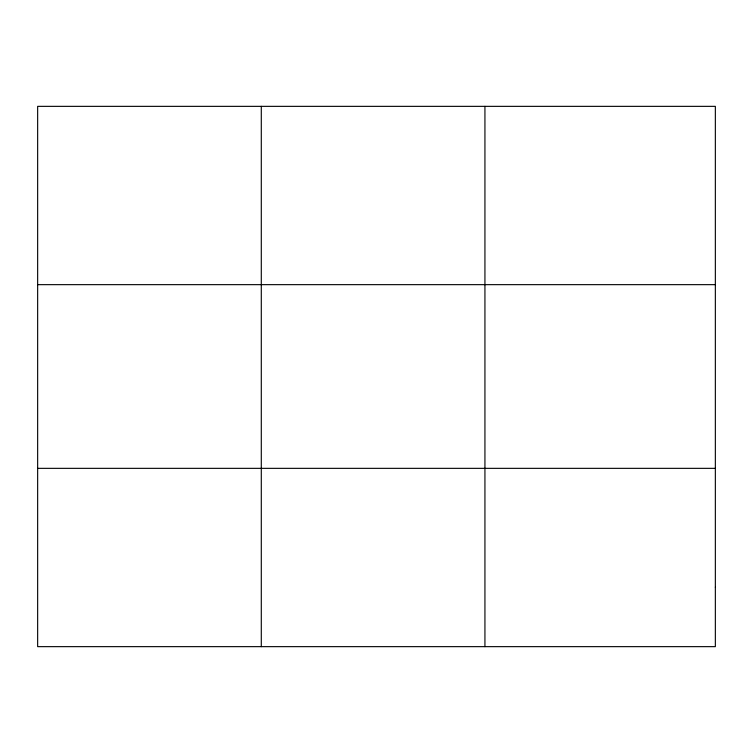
<?xml version="1.0" encoding="UTF-8"?>
<svg xmlns="http://www.w3.org/2000/svg" width="753" height="753" viewBox="0 0 753 753"><rect width="100%" height="100%" fill="white"/><g stroke="black" fill="none" stroke-linecap="round" stroke-linejoin="round"><path stroke-width="1.13" d="M261.291 646.648L261.291 106.352M484.932 646.648L484.932 106.352M37.65 284.653L715.35 284.653M37.65 468.347L715.35 468.347M715.35 587.218L715.35 646.648L37.65 646.648L37.65 106.352L715.35 106.352L715.35 587.218"/></g></svg>
